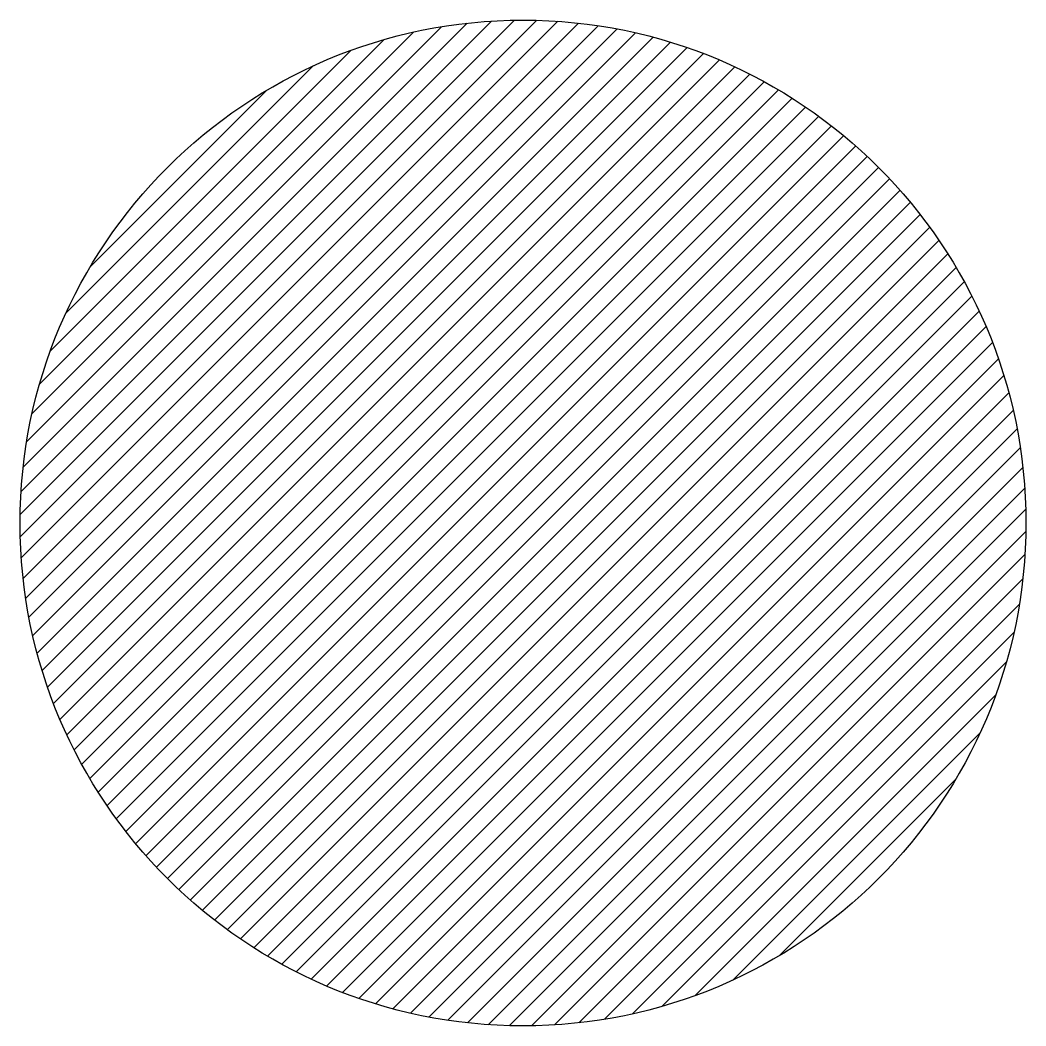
# Model space of a CAD drawing. Header units: inches. Extents: x -1 to 1, y -1 to 1.
import ezdxf

# ---------------------------------------------------------------- set-up
doc = ezdxf.new("R2010")
doc.units = ezdxf.units.IN
doc.header["$MEASUREMENT"] = 0

msp = doc.modelspace()

# ---------------------------------------------------------------- hatches: boundary and pattern name
h = msp.add_hatch()
h.set_pattern_fill('ANSI31', color=2, scale=0.25)
h.paths.add_polyline_path([(-1, 0, 1), (1, 0, 1)])

# ---------------------------------------------------------------- linework, layer by layer
at = {"color": 2}
msp.add_circle((0, 0), 1, dxfattribs=at)

doc.saveas('drawing.dxf')
